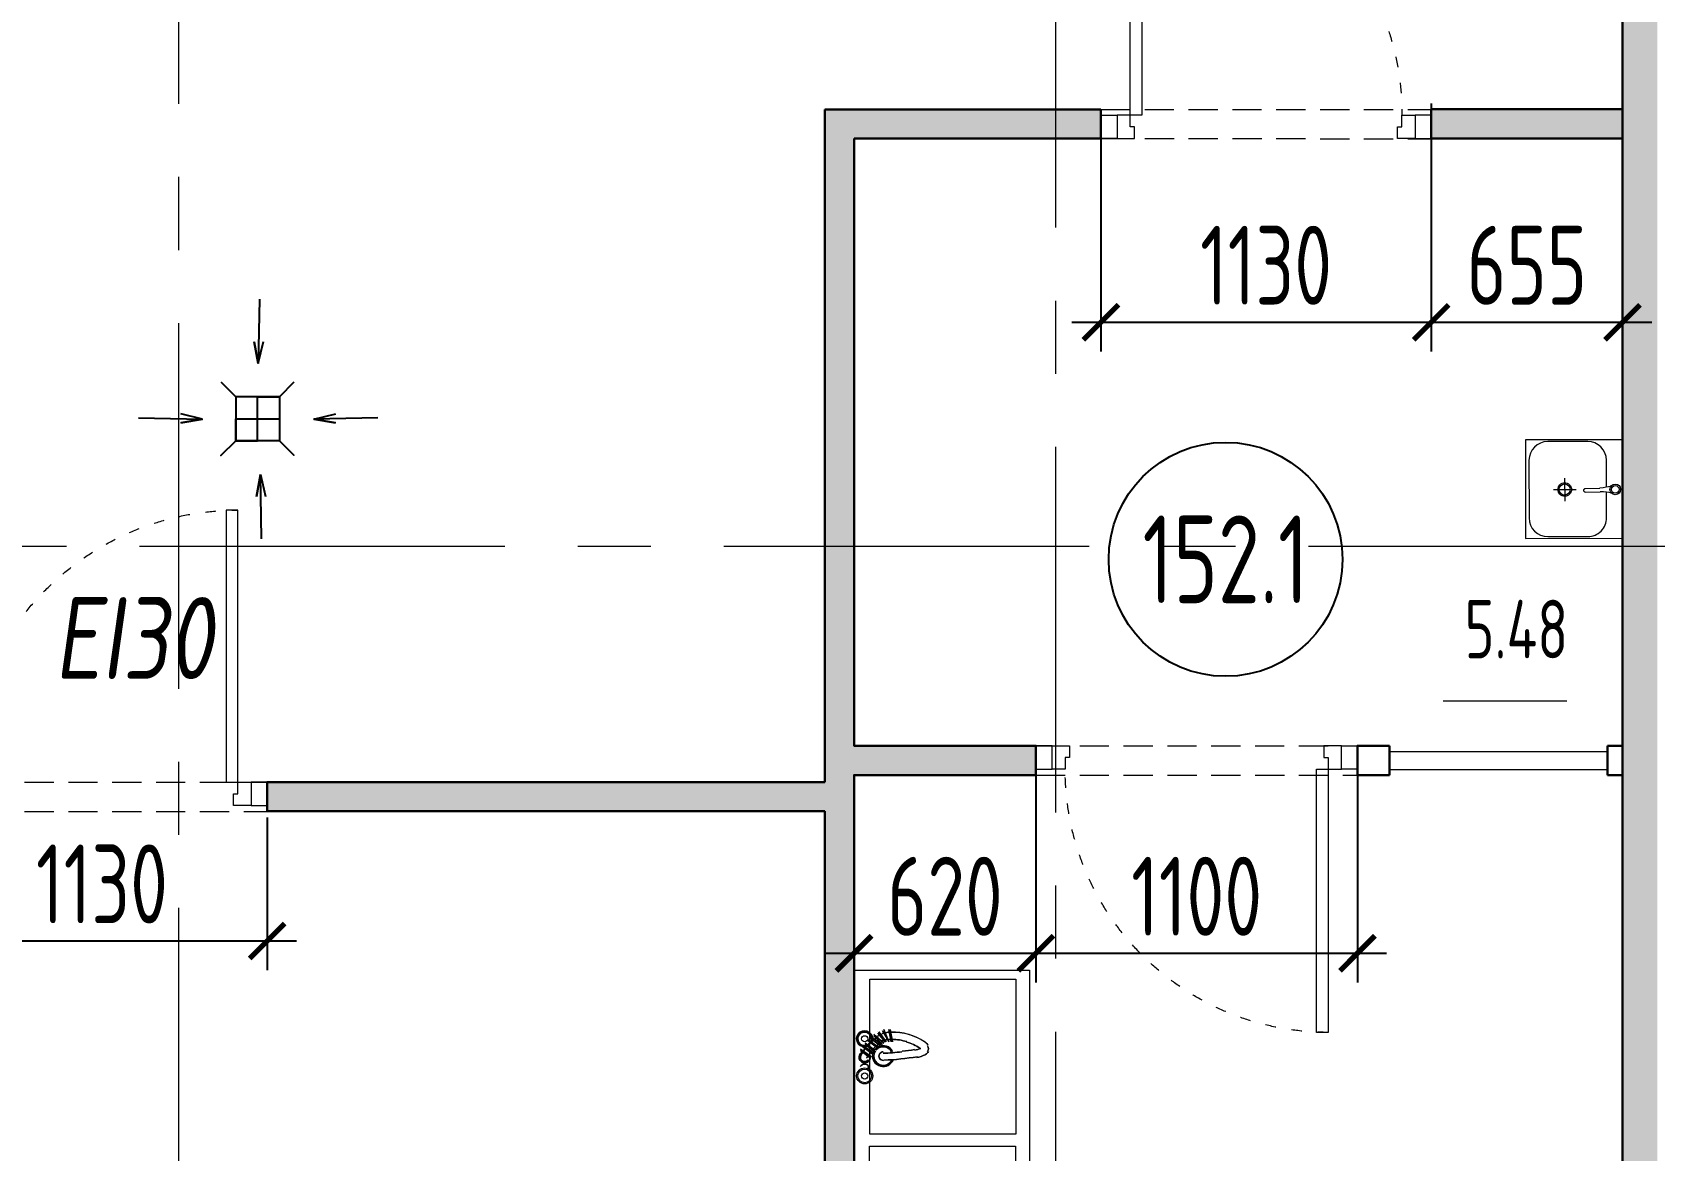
# Model space of a CAD drawing. Header units: millimetres. Extents: x -360149 to 9420325, y 0 to 292181.
# Drawn here: x -206734 to -201184, y 113534 to 117357 of the extents above; entities that cross this region are included whole.
import ezdxf
from ezdxf import colors
from ezdxf.entities.mleader import LeaderData, LeaderLine
from ezdxf.enums import TextEntityAlignment as Align
from ezdxf.math import Vec2, Vec3

# ---------------------------------------------------------------- set-up
doc = ezdxf.new("R2010")
doc.units = ezdxf.units.MM
doc.header["$MEASUREMENT"] = 0
for name, pattern in [('ACAD_ISO03W100', [30, 12, -18]), ('ADSK_Штриховая_ш2 п1', [3, 2, -1]), ('CENTER', [2, 1.25, -0.25, 0.25, -0.25])]:
    doc.linetypes.add(name, pattern=pattern)
doc.layers.get('0').update_dxf_attribs({"color": 250, "lineweight": 9})
for name, color, linetype, lineweight in [('_АР ТЕКСТ', 250, 'Continuous', 25), ('АР_Двери', 5, 'Continuous', 18), ('АР_Маркер экспликации', 239, 'Continuous', 13), ('АР_Номер помещения', 1, 'Continuous', 25), ('АР_Оси', 193, 'Continuous', 9), ('АР_Отметки', 250, 'Continuous', 15), ('АР_Перегородки газоблок', 165, 'Continuous', 30), ('АР_Перегородки газоблок_Штрих', 165, 'Continuous', 5), ('АР_Помещения_площадь', 19, 'Continuous', 9), ('АР_Размеры дверей', 15, 'Continuous', 0), ('АР_тонкая линия', 250, 'Continuous', 0), ('Оборудование пищеблок', 250, 'Continuous', 5), ('ТХ_пищеблок', 30, 'Continuous', 20)]:
    doc.layers.add(name, color=color, linetype=linetype, lineweight=lineweight)
doc.layers.add('АР_ПБ_Двери', color=7, linetype='Continuous', lineweight=15, true_color=0xdb0000)
doc.layers.add('ТХ_ВК_трапы', color=5, linetype='Continuous')
doc.styles.add('ISOCPEUR', font='isocpeur.ttf', dxfattribs={"width": 0.7})
doc.styles.get("Standard").update_dxf_attribs({"font": 'isocpeur.ttf'})
doc.styles.add('Архитект', font='isocpeur.ttf', dxfattribs={"width": 0.8, "oblique": 8})
doc.dimstyles.new('R_100', dxfattribs={"dimtxt": 270, "dimasz": 120, "dimexe": 100, "dimexo": 0, "dimgap": 60, "dimtad": 1, "dimdec": 0, "dimrnd": 5, "dimzin": 0, "dimdsep": 46, "dimtxsty": 'ISOCPEUR', "dimblk": 'ARCHTICK', "dimcen": 0, "dimdle": 100, "dimclrd": 256, "dimclre": 256, "dimclrt": 256, "dimadec": 0, "dimazin": 0, "dimtfac": 2, "dimtdec": 0, "dimtofl": 0, "dimtmove": 1, "dimatfit": 3, "dimfxl": 1, "dimtvp": 3, "dimtolj": 1, "dimtzin": 0, "dimarcsym": 0})

# ---------------------------------------------------------------- blocks, each defined once
blk = doc.blocks.new('*U13')
blk.add_lwpolyline([(100, 80), (100, 1010), (140, 1010), (140, 80)], close=True)
for points in [[(0, 0), (0, 80), (55, 80), (55, 0), (0, 0)], [(55, 80), (55, 0), (115, 0), (115, 40), (100, 40), (100, 80), (55, 80)], [(1075, 80), (1075, 0), (1015, 0), (1015, 40), (1030, 40), (1030, 80), (1075, 80)], [(1130, 0), (1130, 80), (1075, 80), (1075, 0), (1130, 0)]]:
    blk.add_lwpolyline(points)
at = {"linetype": 'ACAD_ISO03W100', "ltscale": 3}
blk.add_arc((100, 80), 930, 0, 90, dxfattribs=at)
blk = doc.blocks.new('*U297')
at = {"layer": 'АР_Номер помещения', "color": 7}
blk.add_circle((-3842.8, -2609.1), 400, dxfattribs=at)
at = {"layer": 'АР_Помещения_площадь', "color": 7}
blk.add_line((-2675.5, -3094.3), (-3097.8, -3094.3), dxfattribs=at)
at = {"color": 7, "style": 'ISOCPEUR', "width": 0.7, "flags": 1}
blk.add_attdef('КАТЕГОРИЯ', (-499.2, -2092.2), '', height=250, dxfattribs=at)
at = {"layer": 'АР_Номер помещения', "color": 7, "style": 'ISOCPEUR', "width": 0.7}
blk.add_attdef('НОМЕР_ПОМЕЩЕНИЯ', text='', height=300, dxfattribs=at).set_placement((-3842.8, -2609.1), align=Align.MIDDLE_CENTER)
at = {"layer": 'АР_Помещения_площадь', "color": 7, "lineweight": 30, "width": 0.7, "flags": 104}
blk.add_attdef('ИМЯ_ПОМЕЩЕНИЯ', text='', height=100, dxfattribs=at).set_placement((157.6, 1217.1), align=Align.MIDDLE_CENTER)
at = {"layer": 'АР_Помещения_площадь', "color": 7, "style": 'ISOCPEUR', "width": 0.7}
blk.add_attdef('ПЛОЩАДЬ_ПОМЕЩЕНИЯ', text='', height=200, dxfattribs=at).set_placement((-2670.6, -2847.8), align=Align.MIDDLE_RIGHT)
blk = doc.blocks.new('*U1279')
blk.add_lwpolyline([(-100, 80), (-100, 1010), (-140, 1010), (-140, 80)], close=True)
for points in [[(-1130, 0), (-1130, 80), (-1075, 80), (-1075, 0), (-1130, 0)], [(-1075, 80), (-1075, 0), (-1015, 0), (-1015, 40), (-1030, 40), (-1030, 80), (-1075, 80)], [(-55, 80), (-55, 0), (-115, 0), (-115, 40), (-100, 40), (-100, 80), (-55, 80)], [(0, 0), (0, 80), (-55, 80), (-55, 0), (0, 0)]]:
    blk.add_lwpolyline(points)
at = {"linetype": 'ACAD_ISO03W100', "ltscale": 3}
blk.add_arc((-100, 80), 930, 90, 180, dxfattribs=at)
blk = doc.blocks.new('_DotSmall')
at = {"color": 0, "linetype": 'ByBlock', "const_width": 0.5}
blk.add_lwpolyline([(-0.0625, 0, 1), (0.0625, 0, 1)], format="xyb", close=True, dxfattribs=at)
blk = doc.blocks.new('_ArchTick')
at = {"color": 0, "linetype": 'ByBlock', "const_width": 0.15}
blk.add_lwpolyline([(-0.5, -0.5), (0.5, 0.5)], dxfattribs=at)
blk = doc.blocks.new('*D1109')
at = {"layer": 'АР_Размеры дверей', "lineweight": -2, "ltscale": 100, "transparency": 16777216}
for p, q in [((-202200.3, 114877.8), (-202200.3, 114108.2)), ((-203300.3, 114822.4), (-203300.3, 114108.2)), ((-203400.3, 114208.2), (-202100.3, 114208.2))]:
    blk.add_line(p, q, dxfattribs=at)
at = {"layer": 'АР_Размеры дверей', "lineweight": -2, "ltscale": 100, "transparency": 16777216, "xscale": 120, "yscale": 120, "zscale": 120, "rotation": 180}
blk.add_blockref('_ArchTick', (-203300.3, 114208.2), dxfattribs=at)
at = {"layer": 'АР_Размеры дверей', "lineweight": -2, "ltscale": 100, "transparency": 16777216, "xscale": 120, "yscale": 120, "zscale": 120}
blk.add_blockref('_ArchTick', (-202200.3, 114208.2), dxfattribs=at)
at = {"layer": 'АР_Размеры дверей', "ltscale": 100, "transparency": 16777216, "insert": (-202750.3, 114403.2), "char_height": 270, "attachment_point": 5, "style": 'ISOCPEUR'}
blk.add_mtext('\\A1;1100', dxfattribs=at)
blk = doc.blocks.new('*D1110')
at = {"layer": 'АР_Размеры дверей', "lineweight": -2, "ltscale": 100, "transparency": 16777216}
for p, q in [((-207060.8, 114713.8), (-207060.8, 114150.4)), ((-205930.8, 114672.3), (-205930.8, 114150.4)), ((-207160.8, 114250.4), (-205830.8, 114250.4))]:
    blk.add_line(p, q, dxfattribs=at)
at = {"layer": 'АР_Размеры дверей', "lineweight": -2, "ltscale": 100, "transparency": 16777216, "xscale": 120, "yscale": 120, "zscale": 120, "rotation": 180}
blk.add_blockref('_ArchTick', (-207060.8, 114250.4), dxfattribs=at)
at = {"layer": 'АР_Размеры дверей', "lineweight": -2, "ltscale": 100, "transparency": 16777216, "xscale": 120, "yscale": 120, "zscale": 120}
blk.add_blockref('_ArchTick', (-205930.8, 114250.4), dxfattribs=at)
at = {"layer": 'АР_Размеры дверей', "ltscale": 100, "transparency": 16777216, "insert": (-206495.8, 114445.4), "char_height": 270, "attachment_point": 5, "style": 'ISOCPEUR'}
blk.add_mtext('\\A1;1130', dxfattribs=at)
blk = doc.blocks.new('*D1111')
at = {"layer": 'АР_Размеры дверей', "lineweight": -2, "ltscale": 100, "transparency": 16777216}
for p, q in [((-201947.8, 117114.3), (-201947.8, 116266)), ((-203077.8, 117094.3), (-203077.8, 116266)), ((-203177.8, 116366), (-201847.8, 116366))]:
    blk.add_line(p, q, dxfattribs=at)
at = {"layer": 'АР_Размеры дверей', "lineweight": -2, "ltscale": 100, "transparency": 16777216, "xscale": 120, "yscale": 120, "zscale": 120, "rotation": 180}
blk.add_blockref('_ArchTick', (-203077.8, 116366), dxfattribs=at)
at = {"layer": 'АР_Размеры дверей', "lineweight": -2, "ltscale": 100, "transparency": 16777216, "xscale": 120, "yscale": 120, "zscale": 120}
blk.add_blockref('_ArchTick', (-201947.8, 116366), dxfattribs=at)
at = {"layer": 'АР_Размеры дверей', "ltscale": 100, "transparency": 16777216, "insert": (-202512.8, 116561), "char_height": 270, "attachment_point": 5, "style": 'ISOCPEUR'}
blk.add_mtext('\\A1;1130', dxfattribs=at)
blk = doc.blocks.new('*U1268')
for points in [[(0, 0), (0, -80), (55, -80), (55, 0), (0, 0)], [(55, -80), (55, 0), (115, 0), (115, -40), (100, -40), (100, -80), (55, -80)], [(1045, -80), (1045, 0), (985, 0), (985, -40), (1000, -40), (1000, -80), (1045, -80)], [(1100, 0), (1100, -80), (1045, -80), (1045, 0), (1100, 0)]]:
    blk.add_lwpolyline(points)
blk.add_lwpolyline([(100, -80), (100, -980), (140, -980), (140, -80)], close=True)
at = {"linetype": 'ACAD_ISO03W100', "ltscale": 3}
blk.add_arc((100, -80), 900, 270, 0, dxfattribs=at)
blk = doc.blocks.new('Трапы с разуклонкой')
at = {"layer": 'ТХ_ВК_трапы'}
blk.add_lwpolyline([(364930.9, 183328), (364980.7, 183277.7), (364980.7, 183127.7), (364930.9, 183078), (364980.7, 183127.7), (365129.9, 183127.7), (365180.9, 183076.7), (365129.9, 183127.7), (365055.3, 183127.7), (365055.3, 183277.7), (364980.7, 183277.7), (365129.9, 183277.7), (365178.9, 183326.7), (365129.9, 183277.7), (365129.9, 183127.7), (365129.9, 183202.7), (364980.7, 183202.7)], dxfattribs=at)
blk.add_lwpolyline([(364930.9, 183328), (364980.7, 183277.7), (364980.7, 183127.7), (364930.9, 183078), (364980.7, 183127.7), (365129.9, 183127.7), (365180.9, 183076.7), (365129.9, 183127.7), (365055.3, 183127.7), (365055.3, 183277.7), (364980.7, 183277.7), (365129.9, 183277.7), (365178.9, 183326.7), (365129.9, 183277.7), (365129.9, 183127.7), (365129.9, 183202.7), (364980.7, 183202.7)], dxfattribs=at)
blk = doc.blocks.new('A$C8adc73d5')
at = {"layer": 'Оборудование пищеблок', "color": 217, "true_color": 0x93278f}
for points in [[(1750, 0), (0, 0), (0, 600), (1750, 600)], [(570.1, 51.5), (40.1, 51.5), (40.1, 551.5), (570.1, 551.5)], [(1148.2, 46.9), (618.2, 46.9), (618.2, 546.9), (1148.2, 546.9)], [(1719.4, 46.3), (1189.4, 46.3), (1189.4, 546.3), (1719.4, 546.3)]]:
    blk.add_lwpolyline(points, close=True, dxfattribs=at)
blk = doc.blocks.new('*D1356')
at = {"layer": 'АР_Размеры дверей', "lineweight": -2, "ltscale": 100, "transparency": 16777216}
for p, q in [((-201947.8, 116994.2), (-201947.8, 116266)), ((-201293.4, 116994.2), (-201293.4, 116266)), ((-202047.8, 116366), (-201193.4, 116366))]:
    blk.add_line(p, q, dxfattribs=at)
at = {"layer": 'АР_Размеры дверей', "lineweight": -2, "ltscale": 100, "transparency": 16777216, "xscale": 120, "yscale": 120, "zscale": 120, "rotation": 180}
blk.add_blockref('_ArchTick', (-201947.8, 116366), dxfattribs=at)
at = {"layer": 'АР_Размеры дверей', "lineweight": -2, "ltscale": 100, "transparency": 16777216, "xscale": 120, "yscale": 120, "zscale": 120}
blk.add_blockref('_ArchTick', (-201293.4, 116366), dxfattribs=at)
at = {"layer": 'АР_Размеры дверей', "ltscale": 100, "transparency": 16777216, "insert": (-201620.6, 116561), "char_height": 270, "attachment_point": 5, "style": 'ISOCPEUR'}
blk.add_mtext('\\A1;655', dxfattribs=at)
blk = doc.blocks.new('*D1357')
at = {"layer": 'АР_Размеры дверей', "lineweight": -2, "ltscale": 100, "transparency": 16777216}
for p, q in [((-203922.7, 114817.8), (-203922.7, 114108.2)), ((-203300.3, 114817.8), (-203300.3, 114108.2)), ((-204022.7, 114208.2), (-203200.3, 114208.2))]:
    blk.add_line(p, q, dxfattribs=at)
at = {"layer": 'АР_Размеры дверей', "lineweight": -2, "ltscale": 100, "transparency": 16777216, "xscale": 120, "yscale": 120, "zscale": 120, "rotation": 180}
blk.add_blockref('_ArchTick', (-203922.7, 114208.2), dxfattribs=at)
at = {"layer": 'АР_Размеры дверей', "lineweight": -2, "ltscale": 100, "transparency": 16777216, "xscale": 120, "yscale": 120, "zscale": 120}
blk.add_blockref('_ArchTick', (-203300.3, 114208.2), dxfattribs=at)
at = {"layer": 'АР_Размеры дверей', "ltscale": 100, "transparency": 16777216, "insert": (-203611.5, 114403.2), "char_height": 270, "attachment_point": 5, "style": 'ISOCPEUR'}
blk.add_mtext('\\A1;620', dxfattribs=at)
blk = doc.blocks.new('A$C985b353d')
at = {"layer": 'ТХ_ВК_трапы', "ltscale": 100}
for p, q in [((6.4, 408.7), (2.2, 189.2)), ((2.2, 189.2), (-11.2, 263.5)), ((-11.2, 263.5), (2.2, 189.2)), ((2.2, 189.2), (19.8, 264.3)), ((-407.4, 3.3), (-187.9, -0.9)), ((-187.9, -0.9), (-263, 16.7)), ((192.3, -0.9), (267.4, 16.7)), ((411.8, 3.3), (192.3, -0.9)), ((-187.9, -0.9), (-262.2, -14.3)), ((-262.2, -14.3), (-187.9, -0.9)), ((192.3, -0.9), (266.6, -14.3)), ((266.6, -14.3), (192.3, -0.9)), ((9.7, -190.8), (-3.8, -265.2)), ((-3.8, -265.2), (9.7, -190.8)), ((13.8, -410.3), (9.7, -190.8)), ((9.7, -190.8), (27.3, -265.9))]:
    blk.add_line(p, q, dxfattribs=at)

msp = doc.modelspace()

# ---------------------------------------------------------------- hatches: boundary and pattern name
at = {"layer": 'АР_Перегородки газоблок_Штрих', "ltscale": 100}
h = msp.add_hatch(dxfattribs=at)
h.set_pattern_fill('AR-CONC', color=256, scale=30)
h.set_pattern_definition([(50, (0, 0), (215.17805, -18.82564), [22.5, -247.5]), (355, (0, 0), (-41.6254, 225.65764), [18, -198]), (100.45144, (17.93, -1.57), (173.55265, 206.832), [19.12206, -210.34263]), (46.1842, (0, 60), (320.1724, -49.65578), [33.75, -371.25]), (96.63564, (26.68, 55.86), (280.3986, 292.2356), [28.6831, -315.51413]), (351.18416, (0, 60), (280.3986, 292.2356), [27, -297]), (21, (30, 45), (179.07212, -120.78567), [22.5, -247.5]), (326, (30, 45), (72.9946, 217.54501), [18, -198]), (71.45144, (44.92, 34.93), (252.06671, 96.75935), [19.12206, -210.34263]), (37.5, (0, 0), (3.647957, 99.868156), [0, -195.6, 0, -201, 0, -198.75]), (7.5, (0, 0), (78.92086, 118.323514), [0, -114.6, 0, -191.1, 0, -75.75]), (327.5, (-66.9, 0), (160.14673, -6.766462), [0, -75, 0, -234, 0, -310.5]), (317.5, (-96.9, 0), (174.95585, 30.031495), [0, -97.5, 0, -155.4, 0, -220.5])])
h.paths.add_polyline_path([(-201173.79, 118370.89), (-201173.6, 118400.65), (-200433.92, 118400.68), (-200433.92, 118520.68), (-201293.39, 118520.65), (-201293.39, 115964.62), (-201293.32, 115964.62), (-201292.73, 115627.62), (-201293.39, 115627.62), (-201293.39, 115600.68), (-201173.79, 115600.68)])
h.paths.add_polyline_path([(-201173.79, 115600.68), (-201293.39, 115600.68), (-201293.39, 115007.17), (-201293.39, 112600.68), (-201173.39, 112600.68), (-201173.39, 112680.68), (-200433.92, 112680.68), (-200433.92, 112800.68), (-200573.79, 112800.68), (-200573.79, 112800.68), (-201173.79, 112800.68)])
h.paths.add_polyline_path([(-200433.92, 112520.65), (-201173.39, 112520.65), (-201173.39, 112600.68), (-201293.39, 112600.68), (-201293.39, 110702.54), (-201173.39, 110702.54), (-201173.39, 112400.65), (-200433.92, 112400.65), (-200433.92, 112400.65)])
h = msp.add_hatch(dxfattribs=at)
h.set_pattern_fill('AR-CONC', color=256, scale=30)
h.set_pattern_definition([(50, (0.09, 1576.72), (215.17805, -18.82564), [22.5, -247.5]), (355, (0.09, 1576.72), (-41.6254, 225.65764), [18, -198]), (100.45144, (18.02, 1575.15), (173.55265, 206.832), [19.12206, -210.34263]), (46.1842, (0.09, 1636.72), (320.1724, -49.65578), [33.75, -371.25]), (96.63564, (26.77, 1632.6), (280.3986, 292.2356), [28.6831, -315.51413]), (351.18416, (0.09, 1636.72), (280.3986, 292.2356), [27, -297]), (21, (30.1, 1621.72), (179.07212, -120.78567), [22.5, -247.5]), (326, (30.1, 1621.72), (72.9946, 217.54501), [18, -198]), (71.45144, (45.02, 1611.66), (252.06671, 96.75935), [19.12206, -210.34263]), (37.5, (0.09, 1576.72), (3.647957, 99.868156), [0, -195.6, 0, -201, 0, -198.75]), (7.5, (0.09, 1576.72), (78.92086, 118.323514), [0, -114.6, 0, -191.1, 0, -75.75]), (327.5, (-66.81, 1576.72), (160.14673, -6.766462), [0, -75, 0, -234, 0, -310.5]), (317.5, (-96.8, 1576.72), (174.95585, 30.031495), [0, -97.5, 0, -155.4, 0, -220.5])])
h.paths.add_polyline_path([(-201293.3, 117094.41), (-201947.84, 117094.33), (-201947.83, 116994.26), (-201293.3, 116994.37)])
h.paths.add_polyline_path([(-203077.84, 117094.3), (-204022.73, 117094.26), (-204022.73, 114793.78), (-205930.85, 114793.78), (-205930.85, 114693.78), (-204022.73, 114693.78), (-204022.73, 112500.39), (-206033.9, 112500.68), (-206033.92, 112400.68), (-203922.64, 112400.38), (-203922.73, 114817.84), (-203300.28, 114817.84), (-203300.28, 114917.85), (-203922.64, 114917.84), (-203922.64, 116994.26), (-203077.83, 116994.3)])

# ---------------------------------------------------------------- linework, layer by layer
at = {"layer": 'АР_Оси', "linetype": 'CENTER', "ltscale": 1000}
for p, q in [((-203233.82, 135939.87), (-203233.82, 80207.53)), ((-206233.92, 134363.15), (-206233.92, 78630.8)), ((-224367.61, 115600.68), (-141189.21, 115600.68))]:
    msp.add_line(p, q, dxfattribs=at)
at = {"layer": 'АР_Перегородки газоблок', "ltscale": 100}
for p, q in [((-203077.84, 117094.3), (-204022.73, 117094.26)), ((-204022.73, 117094.26), (-204022.73, 114793.78)), ((-203077.83, 117094.3), (-203077.83, 116994.24)), ((-201947.83, 116994.23), (-201947.83, 117094.37)), ((-201293.3, 117094.37), (-201947.83, 117094.37)), ((-203077.83, 116994.3), (-203922.73, 116994.26)), ((-201293.3, 116994.37), (-201947.83, 116994.37)), ((-204022.73, 114693.78), (-204022.73, 112500.39))]:
    msp.add_line(p, q, dxfattribs=at)
at = {"layer": 'АР_Перегородки газоблок', "color": 253, "lineweight": 13, "ltscale": 100}
for p, q in [((-202091.9, 114897.83, 0), (-201341.9, 114897.83, 0)), ((-201344.19, 114835.31, 0), (-202091.9, 114835.31, 0))]:
    msp.add_line(p, q, dxfattribs=at)
at = {"layer": 'АР_Перегородки газоблок', "ltscale": 100}
for points in [[(-201293.39, 115007.17), (-201293.39, 118520.65), (-200433.92, 118520.68)], [(-201293.39, 109734.71), (-201293.39, 115007.17)], [(-204022.73, 114793.78), (-205930.85, 114793.78), (-205930.85, 114693.78), (-204022.73, 114693.78)]]:
    msp.add_lwpolyline(points, dxfattribs=at)
at = {"layer": 'АР_Перегородки газоблок', "ltscale": 100, "elevation": 0}
for points in [[(-203922.73, 116994.26), (-203922.73, 114917.84), (-203300.28, 114917.84), (-203300.28, 114817.84)], [(-202090.8, 114917.85), (-202200.28, 114917.85), (-202200.28, 114817.84)], [(-202090.8, 114917.84), (-202090.8, 114817.84)], [(-201344.19, 114917.85), (-201293.39, 114917.85)], [(-201344.19, 114917.84), (-201344.19, 114817.84)], [(-203922.73, 112400.38), (-203922.73, 114817.84), (-203300.28, 114817.84)], [(-202200.28, 114817.85), (-202090.8, 114817.85)], [(-201344.19, 114817.85), (-201293.39, 114817.85)]]:
    msp.add_lwpolyline(points, dxfattribs=at)
at = {"layer": 'АР_тонкая линия', "linetype": 'ADSK_Штриховая_ш2 п1', "ltscale": 50}
for p, q in [((-203077.92, 117094.3), (-201947.89, 117094.05)), ((-203077.83, 116994.3), (-201947.83, 116993.82)), ((-203300.36, 114917.84, 0), (-202170.33, 114917.6, 0)), ((-207060.93, 114793.78), (-205930.9, 114793.54)), ((-203300.28, 114817.84, 0), (-202170.27, 114817.36, 0)), ((-207060.85, 114693.78), (-205930.85, 114693.3))]:
    msp.add_line(p, q, dxfattribs=at)
at = {"layer": 'ТХ_пищеблок'}
for p, q in [((-201293.32, 115964.62), (-201625.32, 115964.04)), ((-201625.32, 115964.04), (-201624.73, 115627.04)), ((-201412.31, 115958.41), (-201549.31, 115958.17)), ((-201292.73, 115627.62), (-201293.32, 115964.62)), ((-201613.2, 115894.06), (-201612.85, 115697.06)), ((-201348.04, 115801.93), (-201348.2, 115894.52)), ((-201491.17, 115832.94), (-201490.96, 115754.63)), ((-201529.89, 115794.14), (-201451.58, 115794.36)), ((-201425.84, 115790.7), (-201425.8, 115791.56)), ((-201425.75, 115789.85), (-201425.84, 115790.7)), ((-201425.8, 115791.56), (-201425.63, 115792.39)), ((-201425.52, 115789.04), (-201425.75, 115789.85)), ((-201425.63, 115792.39), (-201425.33, 115793.17)), ((-201425.6, 115790.71), (-201425.54, 115791.82)), ((-201425.6, 115790.71), (-201425.54, 115791.82)), ((-201425.48, 115789.61), (-201425.6, 115790.71)), ((-201425.48, 115789.61), (-201425.6, 115790.71)), ((-201425.54, 115791.82), (-201425.32, 115792.9)), ((-201425.54, 115791.82), (-201425.32, 115792.9)), ((-201425.18, 115788.27), (-201425.52, 115789.04)), ((-201425.19, 115788.55), (-201425.48, 115789.61)), ((-201425.19, 115788.55), (-201425.48, 115789.61)), ((-201425.33, 115793.17), (-201425.01, 115793.72)), ((-201425.29, 115793.28), (-201424.89, 115794.32)), ((-201425.29, 115793.28), (-201424.89, 115794.32)), ((-201424.83, 115787.74), (-201425.18, 115788.27)), ((-201424.7, 115787.91), (-201425.16, 115788.93)), ((-201424.7, 115787.91), (-201425.16, 115788.93)), ((-201424.89, 115794.32), (-201424.35, 115795.26)), ((-201424.89, 115794.32), (-201424.35, 115795.26)), ((-201424.1, 115787.01), (-201424.7, 115787.91)), ((-201424.1, 115787.01), (-201424.7, 115787.91)), ((-201424.35, 115795.26), (-201423.67, 115796.07)), ((-201424.35, 115795.26), (-201423.67, 115796.07)), ((-201423.37, 115786.24), (-201424.1, 115787.01)), ((-201423.37, 115786.24), (-201424.1, 115787.01)), ((-201423.67, 115796.07), (-201422.84, 115796.77)), ((-201422.5, 115785.59), (-201423.37, 115786.24)), ((-201422.84, 115796.77), (-201421.95, 115797.27)), ((-201422.84, 115796.77), (-201421.95, 115797.27)), ((-201421.58, 115785.15), (-201422.5, 115785.6)), ((-201421.95, 115797.27), (-201420.99, 115797.59)), ((-201421.95, 115797.27), (-201420.99, 115797.59)), ((-201420.61, 115784.89), (-201421.58, 115785.15)), ((-201420.61, 115784.89), (-201421.58, 115785.15)), ((-201420.99, 115797.59), (-201371.61, 115799.1)), ((-201420.61, 115784.89), (-201370.22, 115786.3)), ((-201420.61, 115784.89), (-201370.22, 115786.3)), ((-201371.67, 115799.09), (-201371.61, 115799.1)), ((-201371.61, 115799.1), (-201370.62, 115799.23)), ((-201371.61, 115799.1), (-201370.62, 115799.23)), ((-201359.26, 115800.45), (-201370.61, 115799.23)), ((-201358.81, 115785.77), (-201370.22, 115786.3)), ((-201348.94, 115801.77), (-201359.26, 115800.45)), ((-201347.82, 115784.8), (-201358.81, 115785.77)), ((-201341.07, 115803.13), (-201349.02, 115801.76)), ((-201347.85, 115697.52), (-201348.01, 115784.81)), ((-201339.88, 115783.92), (-201347.9, 115784.8)), ((-201335.2, 115804.6), (-201341.07, 115803.13)), ((-201333.94, 115782.81), (-201339.88, 115783.92)), ((-201332.04, 115806.1), (-201335.35, 115804.56)), ((-201332.04, 115806.1), (-201335.35, 115804.56)), ((-201330.69, 115781.5), (-201334.08, 115782.83)), ((-201624.73, 115627.04), (-201292.73, 115627.62)), ((-201548.74, 115633.17), (-201411.74, 115633.41))]:
    msp.add_line(p, q, dxfattribs=at)
at = {"layer": 'ТХ_пищеблок', "color": 132, "lineweight": 0}
for points in [[(-203803.69, 113905.25), (-203820.61, 113947.56), (-203803.69, 113905.25), (-203824.84, 113943.33)], [(-203803.69, 113947.56), (-203795.23, 113905.25)], [(-203790.99, 113905.25), (-203799.46, 113947.56)], [(-203854.46, 113867.17), (-203892.54, 113892.56)], [(-203850.23, 113875.63), (-203884.08, 113901.02)], [(-203884.08, 113896.79), (-203850.23, 113871.4)], [(-203841.77, 113888.33), (-203875.62, 113913.71)], [(-203875.62, 113909.48), (-203841.77, 113884.09)], [(-203867.16, 113917.94), (-203833.31, 113892.56)], [(-203829.08, 113896.79), (-203862.92, 113922.17)], [(-203820.61, 113901.02), (-203854.46, 113930.64)], [(-203854.46, 113926.41), (-203824.84, 113896.79)], [(-203841.77, 113896.79), (-203841.77, 113892.56), (-203846, 113892.56), (-203841.77, 113892.56)], [(-203841.77, 113934.87), (-203816.38, 113905.25)], [(-203812.15, 113905.25), (-203837.54, 113939.1)], [(-203820.61, 113909.48), (-203824.84, 113909.48), (-203829.08, 113905.25), (-203833.31, 113901.02), (-203837.54, 113901.02), (-203833.31, 113901.02), (-203829.08, 113905.25), (-203824.84, 113909.48)], [(-203807.92, 113913.71), (-203812.15, 113913.71), (-203816.38, 113909.48), (-203812.15, 113913.71)], [(-203799.46, 113913.71), (-203803.69, 113913.71)], [(-203862.92, 113854.48), (-203901.01, 113879.86)], [(-203901.01, 113875.63), (-203867.16, 113850.24)], [(-203892.54, 113888.33), (-203858.69, 113862.94)], [(-203871.39, 113858.71), (-203879.85, 113850.24), (-203871.39, 113858.71), (-203867.16, 113867.17)], [(-203858.69, 113879.86), (-203862.92, 113871.4)], [(-203850.23, 113888.33), (-203854.46, 113884.09), (-203854.46, 113879.86), (-203854.46, 113884.09)], [(-203875.62, 113820.63), (-203867.16, 113807.93)]]:
    msp.add_lwpolyline(points, close=True, dxfattribs=at)
for points in [[(-203799.46, 113947.56), (-203799.46, 113947.56)], [(-203799.46, 113947.56), (-203799.46, 113947.56)], [(-203884.08, 113901.02), (-203884.08, 113901.02)], [(-203884.08, 113901.02), (-203884.08, 113901.02)], [(-203875.62, 113909.48), (-203875.62, 113909.48)], [(-203875.62, 113909.48), (-203875.62, 113909.48)], [(-203867.16, 113922.17), (-203867.16, 113922.17)], [(-203867.16, 113922.17), (-203867.16, 113922.17)], [(-203854.46, 113930.64), (-203854.46, 113930.64)], [(-203854.46, 113930.64), (-203854.46, 113930.64)], [(-203841.77, 113939.1), (-203841.77, 113939.1)], [(-203841.77, 113939.1), (-203841.77, 113939.1)], [(-203833.31, 113892.56), (-203833.31, 113892.56)], [(-203833.31, 113892.56), (-203833.31, 113892.56)], [(-203824.84, 113901.02), (-203824.84, 113901.02)], [(-203824.84, 113901.02), (-203824.84, 113901.02)], [(-203820.61, 113943.33), (-203820.61, 113943.33)], [(-203820.61, 113943.33), (-203820.61, 113943.33)], [(-203812.15, 113905.25), (-203812.15, 113905.25)], [(-203812.15, 113905.25), (-203812.15, 113905.25)], [(-203803.69, 113905.25), (-203803.69, 113905.25)], [(-203803.69, 113905.25), (-203803.69, 113905.25)], [(-203795.23, 113905.25), (-203795.23, 113905.25)], [(-203795.23, 113905.25), (-203795.23, 113905.25)], [(-203867.16, 113854.48), (-203867.16, 113854.48)], [(-203867.16, 113854.48), (-203867.16, 113854.48)], [(-203858.69, 113862.94), (-203858.69, 113862.94)], [(-203858.69, 113862.94), (-203858.69, 113862.94)], [(-203850.23, 113875.63), (-203850.23, 113875.63)], [(-203850.23, 113875.63), (-203850.23, 113875.63)], [(-203841.77, 113884.09), (-203841.77, 113884.09)], [(-203841.77, 113884.09), (-203841.77, 113884.09)]]:
    msp.add_lwpolyline(points, dxfattribs=at)
for points in [[(-203858.72, 113914.68, 3.3495143), (-203876.29, 113890.17, -3.3495143)], [(-203863.07, 113918.39, 2.5734002), (-203881.61, 113893.01, -2.5734002)], [(-203878.04, 113892.12, 0.0068783), (-203883.77, 113884.43, -0.0068783)], [(-203876.98, 113894.46, 0.1115713), (-203868.7, 113900.49, -0.1115713)], [(-203869.73, 113902.55, 0.0068665), (-203875.7, 113895.13, -0.0068665)], [(-203866.41, 113903.58, 0.1211221), (-203862.98, 113914.15, -0.1211221)], [(-203857.13, 113909.76, 0.0200707), (-203864.2, 113902.6, -0.0200707)], [(-203846.16, 113918.88, 0.0210487), (-203854.33, 113912.29, -0.0210487)], [(-203834.66, 113929.06, 0.0304455), (-203844.1, 113923.46, -0.0304455)], [(-203790.54, 113872.63, 0.4231027), (-203839.71, 113888.28, -0.4231027)], [(-203817.99, 113935.63, 0.0388219), (-203831.17, 113930.76, -0.0388219)], [(-203798.61, 113938.93, 0.0437078), (-203814.29, 113936.6, -0.0437078)], [(-203742.15, 113906.16, 0.0734966), (-203792.92, 113913.71, -0.0734966)], [(-203697.59, 113883.71, 0.0865616), (-203743.17, 113904.65, -0.0865616)], [(-203670.78, 113872.57, 0.2632025), (-203670.74, 113891.32, -0.2632025)], [(-203892.96, 113870.16, 1.8791485), (-203867.17, 113851.94, -1.8791485)], [(-203895, 113869.25, 1.6395732), (-203867.33, 113849.71, -1.6395732)], [(-203858.19, 113862.56, 0.9218437), (-203788.71, 113844.95, -0.9218437)], [(-203853.13, 113875.8, 0.0714966), (-203857.32, 113866.44, -0.0714966)], [(-203849.61, 113873.46, 1.1087074), (-203792.95, 113845.58, -1.1087074)], [(-203843.4, 113886.02, 0.0712357), (-203850.84, 113879.03, -0.0712357)], [(-203840.42, 113882.93, 0.0758007), (-203847.46, 113876.48, -0.0758007)], [(-203822.73, 113871.4, 1.0000493), (-203822.73, 113841.78, -1.0000493)], [(-203794.67, 113871.42, 0.4137794), (-203837.52, 113884.67, -0.4137794)], [(-203822.73, 113866.19, 0.0085311), (-203759.12, 113871.04, -0.0085311)], [(-203820.21, 113842.65, 0.0301525), (-203705.81, 113854.46, -0.0301525)], [(-203757.46, 113873.41, 0.021688), (-203715.77, 113879.06, -0.021688)], [(-203714.88, 113877.25, 0.0486418), (-203693.88, 113883.01, -0.0486418)], [(-203708.1, 113851.76, 0.0767929), (-203679.39, 113861.54, -0.0767929)], [(-203678.06, 113862.25, 0.1284458), (-203668.07, 113871.91, -0.1284458)], [(-203870.91, 113821.4, 0.5029621), (-203901.47, 113821.4, -0.5029621)]]:
    msp.add_lwpolyline(points, format="xyb", close=True, dxfattribs=at)
for points in [[(-203679.69, 113905.33, -0.0984024), (-203669.38, 113893.51, 0.0984024), (-203680.78, 113904.78, 0.1538852), (-203796.65, 113939.07, -0.1538852), (-203679.69, 113905.33)], [(-203898.92, 113861.74, -0.0163587), (-203885.97, 113881.36, 0.0163587), (-203898.64, 113860.39, 1.0001093), (-203873.76, 113844.33, -1.0001093), (-203898.92, 113861.74)]]:
    msp.add_lwpolyline(points, format="xyb", dxfattribs=at)
at = {"layer": 'ТХ_пищеблок'}
for radius in [18.25, 13]:
    msp.add_circle((-201318.02, 115794.58), radius, dxfattribs=at)
at = {"layer": 'ТХ_пищеблок', "color": 132, "lineweight": 0}
for centre, radius in [((-203886.19, 113915.83), 10.58), ((-203886.19, 113915.83), 10.58), ((-203886.2, 113788.89), 27.5), ((-203886.2, 113788.89), 27.5), ((-203886.2, 113788.89), 23.27), ((-203886.2, 113788.89), 23.27), ((-203886.19, 113788.9), 10.58), ((-203886.19, 113788.9), 10.58)]:
    msp.add_circle(centre, radius, dxfattribs=at)
at = {"layer": 'ТХ_пищеблок'}
for centre, start, end in [((-201549.2, 115894.17), 90.10087, 180.10087), ((-201412.2, 115894.41), 0.10087, 90.10087), ((-201548.85, 115697.17), 180.10087, 270.10087), ((-201411.85, 115697.41), 270.10087, 0.10087)]:
    msp.add_arc(centre, 64, start, end, dxfattribs=at)
for major_axis in [(16.42, 16.48), (13.44, 13.49)]:
    msp.add_ellipse((-201491.07, 115794.25), major_axis=major_axis, ratio=1, start_param=4.712389, end_param=10.9955743, dxfattribs=at)

# ---------------------------------------------------------------- block references
at = {"layer": 'АР_Двери', "xscale": -1}
for name, p in [('*U1279', (-203077.83, 116994.24)), ('*U13', (-205930.85, 114713.78))]:
    msp.add_blockref(name, p, dxfattribs=at)
at = {"layer": 'АР_Двери', "color": 253, "xscale": -1}
msp.add_blockref('*U1268', (-202200.28, 114917.85, 0), dxfattribs=at)
msp.add_blockref('*U1268', (-202200.28, 114917.85, 0), dxfattribs=at)
at = {"layer": 'АР_Маркер экспликации'}
ref = msp.add_blockref('*U297', (-198808.53, 118164.55), dxfattribs=at)
ref.add_attrib('НОМЕР_ПОМЕЩЕНИЯ', '152.1', dxfattribs={"layer": 'АР_Номер помещения', "color": 7, "height": 300, "style": 'ISOCPEUR', "width": 0.7}).set_placement((-202651.29, 115555.46), align=Align.MIDDLE_CENTER)
ref.add_attrib('ПЛОЩАДЬ_ПОМЕЩЕНИЯ', '5.48', dxfattribs={"layer": 'АР_Помещения_площадь', "color": 7, "height": 200, "style": 'ISOCPEUR', "width": 0.7}).set_placement((-201479.11, 115316.75), align=Align.MIDDLE_RIGHT)
at = {"layer": 'АР_тонкая линия', "ltscale": 500}
msp.add_blockref('A$C985b353d', (-205963.52, 116036.06, -78.22), dxfattribs=at)
at = {"layer": 'Оборудование пищеблок', "color": 217, "true_color": 0x93278f, "rotation": 90}
msp.add_blockref('A$C8adc73d5', (-203322.73, 112400.68), dxfattribs=at)
at = {"layer": 'ТХ_ВК_трапы', "lineweight": 9, "xscale": -1}
msp.add_blockref('Трапы с разуклонкой', (159091.77, -67166.68, -78.22), dxfattribs=at)

# ---------------------------------------------------------------- texts
at = {"layer": 'АР_ПБ_Двери', "lineweight": 35, "style": 'Архитект', "oblique": 8, "width": 0.8}
msp.add_text('EI30', height=280, dxfattribs=at).set_placement((-206659.17, 115146.25))

# ---------------------------------------------------------------- dimensions: what is measured, and where the dimension line sits
at = {"layer": 'АР_Размеры дверей', "ltscale": 100}
for base, p1, p2, picture, middle in [((-201947.83, 116366), (-203077.83, 117094.3), (-201947.83, 117114.26), '*D1111', (-202512.83, 116561)), ((-201293.39, 116366), (-201947.83, 116994.23), (-201293.39, 116994.23), '*D1356', (-201620.61, 116561)), ((-202200.28, 114208.24), (-203300.28, 114822.41, 0), (-202200.28, 114877.85, 0), '*D1109', (-202750.28, 114403.24)), ((-203300.28, 114208.24), (-203922.73, 114817.84, 0), (-203300.28, 114817.84, 0), '*D1357', (-203611.5, 114403.24)), ((-205930.85, 114250.38), (-207060.85, 114713.78), (-205930.85, 114672.28), '*D1110', (-206495.85, 114445.38))]:
    dim = msp.add_linear_dim(base=base, p1=p1, p2=p2, dimstyle='R_100', override={"dimpost": '\\X', "dimfxl": 2.5, "dimarcsym": 1}, dxfattribs=at)
    dim.commit()
    dim.dimension.update_dxf_attribs({"geometry": picture, "text_midpoint": middle})

# ---------------------------------------------------------------- leaders
at = {"layer": '_АР ТЕКСТ'}
ml = msp.add_multileader_mtext('Standard', dxfattribs=at)
ml.set_content('{\\W0.8;-2,550}', color=256, style='ISOCPEUR')
ml.set_leader_properties(color=256, linetype='Continuous', lineweight=-1)
ml.set_arrow_properties(name='DOTSMALL')
ml.build(insert=Vec2(0, 0))
ml.multileader.update_dxf_attribs({"has_text_frame": 1, "text_left_attachment_type": 4, "text_right_attachment_type": 4, "dogleg_length": 100, "arrow_head_size": 180})
ctx = ml.context
ctx.base_point, ctx.char_height, ctx.arrow_head_size, ctx.landing_gap_size, ctx.plane_origin = Vec3(-302775.82, 123943.26, -1.96), 250, 180, 50, Vec3(-302295.49, 121699.25, -1.96)
ctx.left_attachment, ctx.right_attachment = 4, 4
notes = []
notes.append((ctx, [(0, (0, 0, 0), (0, 0), (1, 0), 1, [])]))
ctx.mtext.insert, ctx.mtext.width, ctx.mtext.defined_height, ctx.mtext.line_spacing_style, ctx.mtext.flow_direction = Vec3(-302725.82, 124276.6, -1.96), 801.0864, 330.71, 2, 5
ml = msp.add_multileader_mtext('Standard', dxfattribs=at)
ml.set_content('{\\W0.8;-2,550}', color=256, style='ISOCPEUR')
ml.set_leader_properties(color=256, linetype='Continuous', lineweight=-1)
ml.set_arrow_properties(name='DOTSMALL')
ml.build(insert=Vec2(0, 0))
ml.multileader.update_dxf_attribs({"has_text_frame": 1, "text_left_attachment_type": 4, "text_right_attachment_type": 4, "dogleg_length": 100, "arrow_head_size": 180})
ctx = ml.context
ctx.base_point, ctx.char_height, ctx.arrow_head_size, ctx.landing_gap_size, ctx.plane_origin = Vec3(-314736.01, 120073.28, -1.96), 250, 180, 50, Vec3(-314255.68, 117829.26, -1.96)
ctx.left_attachment, ctx.right_attachment = 4, 4
notes.append((ctx, [(0, (0, 0, 0), (0, 0), (1, 0), 1, [])]))
ctx.mtext.insert, ctx.mtext.width, ctx.mtext.defined_height, ctx.mtext.line_spacing_style, ctx.mtext.flow_direction = Vec3(-314686.01, 120406.61, -1.96), 801.0864, 330.71, 2, 5
at = {"layer": 'АР_Отметки'}
ml = msp.add_multileader_mtext('Standard', dxfattribs=at)
ml.set_content('{\\W0.8;-2,250}', color=256, style='ISOCPEUR')
ml.set_leader_properties(color=256, linetype='Continuous', lineweight=-1)
ml.set_arrow_properties(name='DOTSMALL')
ml.build(insert=Vec2(0, 0))
ml.multileader.update_dxf_attribs({"has_text_frame": 1, "text_left_attachment_type": 4, "text_right_attachment_type": 4, "dogleg_length": 100, "arrow_head_size": 180})
ctx = ml.context
ctx.base_point, ctx.char_height, ctx.arrow_head_size, ctx.landing_gap_size, ctx.plane_origin = Vec3(-296774.14, 128156.95), 250, 180, 50, Vec3(-296855.54, 126878.84)
ctx.left_attachment, ctx.right_attachment = 4, 4
notes.append((ctx, [(0, (0, 0, 0), (0, 0), (1, 0), 1, [])]))
ctx.mtext.insert, ctx.mtext.width, ctx.mtext.defined_height, ctx.mtext.line_spacing_style, ctx.mtext.flow_direction = Vec3(-296724.14, 128490.29), 769.989, 343.89, 2, 5
ml = msp.add_multileader_mtext('Standard', dxfattribs=at)
ml.set_content('%%P0,000', color=256, style='ISOCPEUR')
ml.set_leader_properties(color=256, linetype='Continuous', lineweight=-1)
ml.set_arrow_properties(name='DOTSMALL')
ml.build(insert=Vec2(0, 0))
ml.multileader.update_dxf_attribs({"has_text_frame": 1, "text_left_attachment_type": 4, "text_right_attachment_type": 4, "dogleg_length": 100, "arrow_head_size": 180})
ctx = ml.context
ctx.base_point, ctx.char_height, ctx.arrow_head_size, ctx.landing_gap_size, ctx.plane_origin = Vec3(-202684.24, 121780.85, -0.16), 250, 180, 50, Vec3(-205755.32, 120191.3, -0.16)
ctx.left_attachment, ctx.right_attachment = 4, 4
notes.append((ctx, [(0, (0, 0, 0), (0, 0), (1, 0), 1, [])]))
ctx.mtext.insert, ctx.mtext.width, ctx.mtext.line_spacing_style, ctx.mtext.flow_direction = Vec3(-202634.24, 122114.19, -0.16), 852.697, 2, 5
ml = msp.add_multileader_mtext('Standard', dxfattribs=at)
ml.set_content('{\\W0.8;-2,250}', color=256, style='ISOCPEUR')
ml.set_leader_properties(color=256, linetype='Continuous', lineweight=-1)
ml.set_arrow_properties(name='DOTSMALL')
ml.build(insert=Vec2(0, 0))
ml.multileader.update_dxf_attribs({"has_text_frame": 1, "text_left_attachment_type": 4, "text_right_attachment_type": 4, "dogleg_length": 100, "arrow_head_size": 180})
ctx = ml.context
ctx.base_point, ctx.char_height, ctx.arrow_head_size, ctx.landing_gap_size, ctx.plane_origin = Vec3(-298305.8, 120267.04, 0), 250, 180, 50, Vec3(-302964.31, 116414.73, 0)
ctx.left_attachment, ctx.right_attachment = 4, 4
notes.append((ctx, [(0, (0, 0, 0), (0, 0), (1, 0), 1, [])]))
ctx.mtext.insert, ctx.mtext.width, ctx.mtext.defined_height, ctx.mtext.line_spacing_style, ctx.mtext.flow_direction = Vec3(-298255.8, 120600.38, 0), 769.989, 343.89, 2, 5
ml = msp.add_multileader_mtext('Standard', dxfattribs=at)
ml.set_content('{\\W0.8;-2,250}', color=256, style='ISOCPEUR')
ml.set_leader_properties(color=256, linetype='Continuous', lineweight=-1)
ml.set_arrow_properties(name='DOTSMALL')
ml.build(insert=Vec2(0, 0))
ml.multileader.update_dxf_attribs({"has_text_frame": 1, "text_left_attachment_type": 4, "text_right_attachment_type": 4, "dogleg_length": 100, "arrow_head_size": 180})
ctx = ml.context
ctx.base_point, ctx.char_height, ctx.arrow_head_size, ctx.landing_gap_size, ctx.plane_origin = Vec3(-335903.25, 116985.86, 0), 250, 180, 50, Vec3(-337173.96, 115928.76, 0)
ctx.left_attachment, ctx.right_attachment = 4, 4
notes.append((ctx, [(0, (0, 0, 0), (0, 0), (1, 0), 1, [])]))
ctx.mtext.insert, ctx.mtext.width, ctx.mtext.defined_height, ctx.mtext.line_spacing_style, ctx.mtext.flow_direction = Vec3(-335853.25, 117319.19, 0), 769.989, 343.89, 2, 5
ml = msp.add_multileader_mtext('Standard', dxfattribs=at)
ml.set_content('{\\W0.8;-2,650}', color=256, style='ISOCPEUR')
ml.set_leader_properties(color=256, linetype='Continuous', lineweight=-1)
ml.set_arrow_properties(name='DOTSMALL')
ml.build(insert=Vec2(0, 0))
ml.multileader.update_dxf_attribs({"has_text_frame": 1, "text_left_attachment_type": 4, "text_right_attachment_type": 4, "dogleg_length": 100, "arrow_head_size": 180})
ctx = ml.context
ctx.base_point, ctx.char_height, ctx.arrow_head_size, ctx.landing_gap_size, ctx.plane_origin = Vec3(-302334.96, 113770.42), 250, 180, 50, Vec3(-302336.26, 112502.85)
ctx.left_attachment, ctx.right_attachment = 4, 4
notes.append((ctx, [(0, (0, 0, 0), (0, 0), (1, 0), 1, [])]))
ctx.mtext.insert, ctx.mtext.width, ctx.mtext.defined_height, ctx.mtext.line_spacing_style, ctx.mtext.flow_direction = Vec3(-302284.96, 114103.75), 881.1858, 430.99, 2, 5
for ctx, leaders in notes:
    for number, flags, end, landing, length, lines in leaders:
        leader = LeaderData()
        leader.index, (leader.has_last_leader_line, leader.has_dogleg_vector, leader.attachment_direction) = number, flags
        leader.last_leader_point, leader.dogleg_vector, leader.dogleg_length = Vec3(end), Vec3(landing), length
        for number, points, colour, breaks in lines:
            line = LeaderLine()
            line.index, line.vertices, line.color, line.breaks = number, Vec3.list(points), colors.encode_raw_color(colour), breaks
            leader.lines.append(line)
        ctx.leaders.append(leader)

doc.saveas('drawing.dxf')
